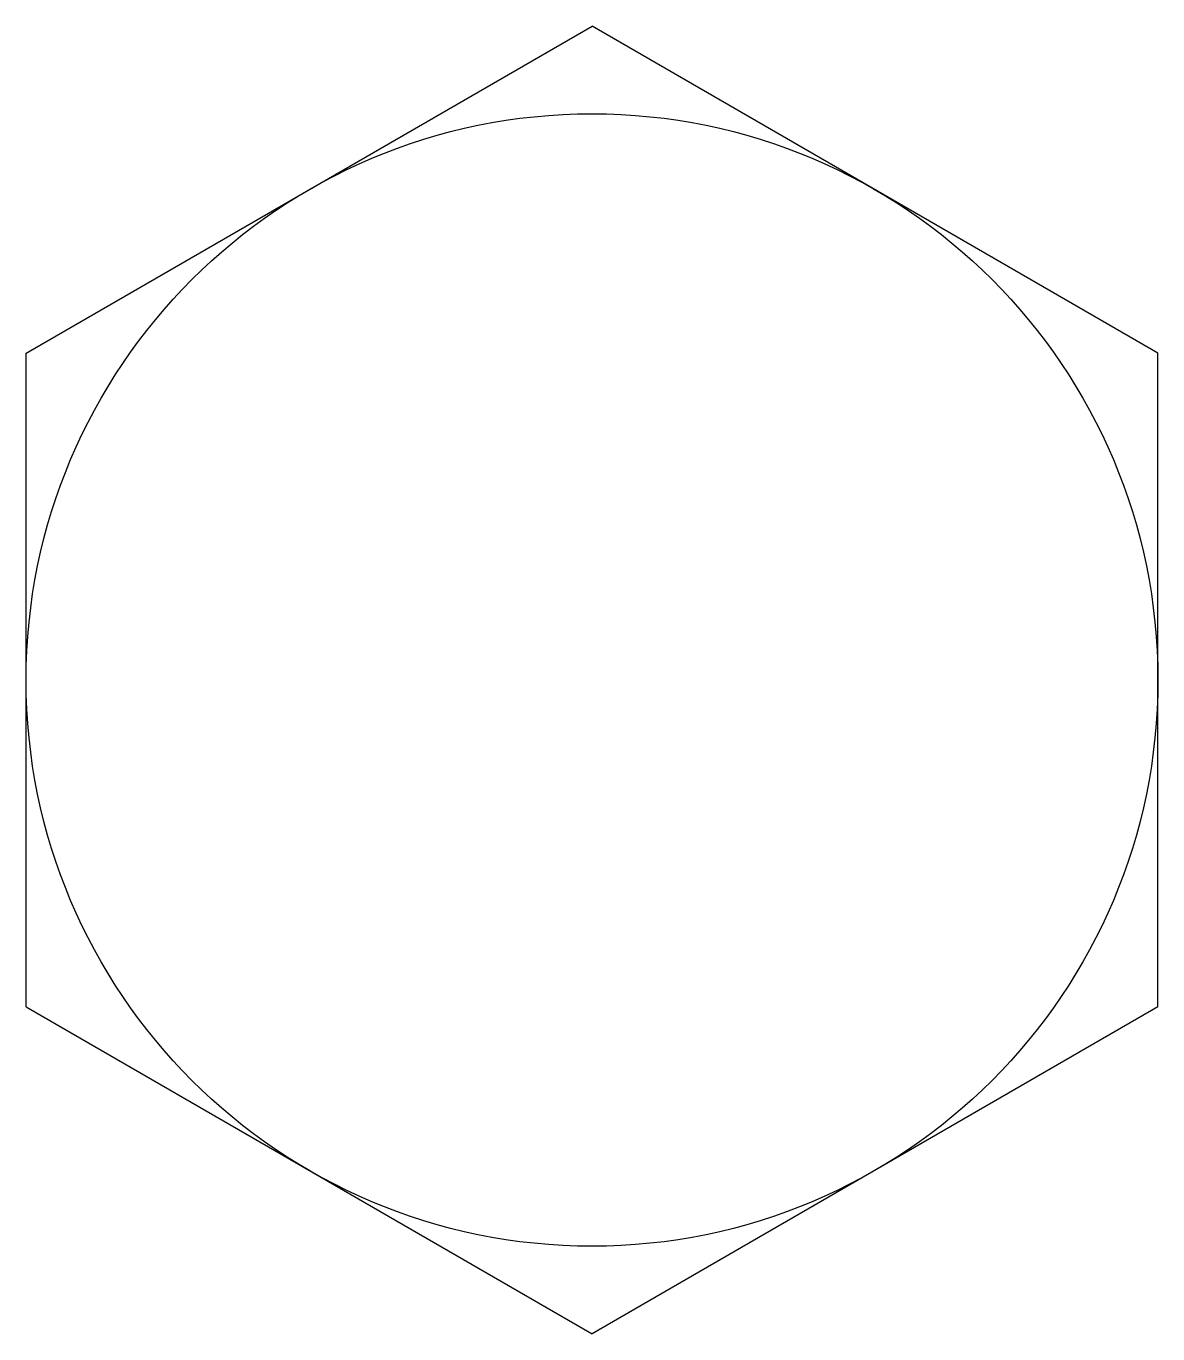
# Model space of a CAD drawing. Header units: millimetres. Extents: x 0 to 15.7, y 0 to 18.2.
import ezdxf

# ---------------------------------------------------------------- set-up
doc = ezdxf.new("R2010")
doc.units = ezdxf.units.MM

# ---------------------------------------------------------------- blocks, each defined once
blk = doc.blocks.new('Hex Head Screw - 10 mm top')
at = {"color": 0, "linetype": 'Continuous'}
for p, q in [((-7.874, 4.546), (0, 9.092)), ((7.874, 4.546), (0, 9.092)), ((-7.874, -4.546), (-7.874, 4.546)), ((7.874, -4.546), (7.874, 4.546)), ((-7.874, -4.546), (0, -9.092)), ((7.874, -4.546), (0, -9.092))]:
    blk.add_line(p, q, dxfattribs=at)
blk.add_circle((0, 0), 7.874, dxfattribs=at)

msp = doc.modelspace()

# ---------------------------------------------------------------- block references
msp.add_blockref('Hex Head Screw - 10 mm top', (7.874, 9.092))

doc.saveas('drawing.dxf')
